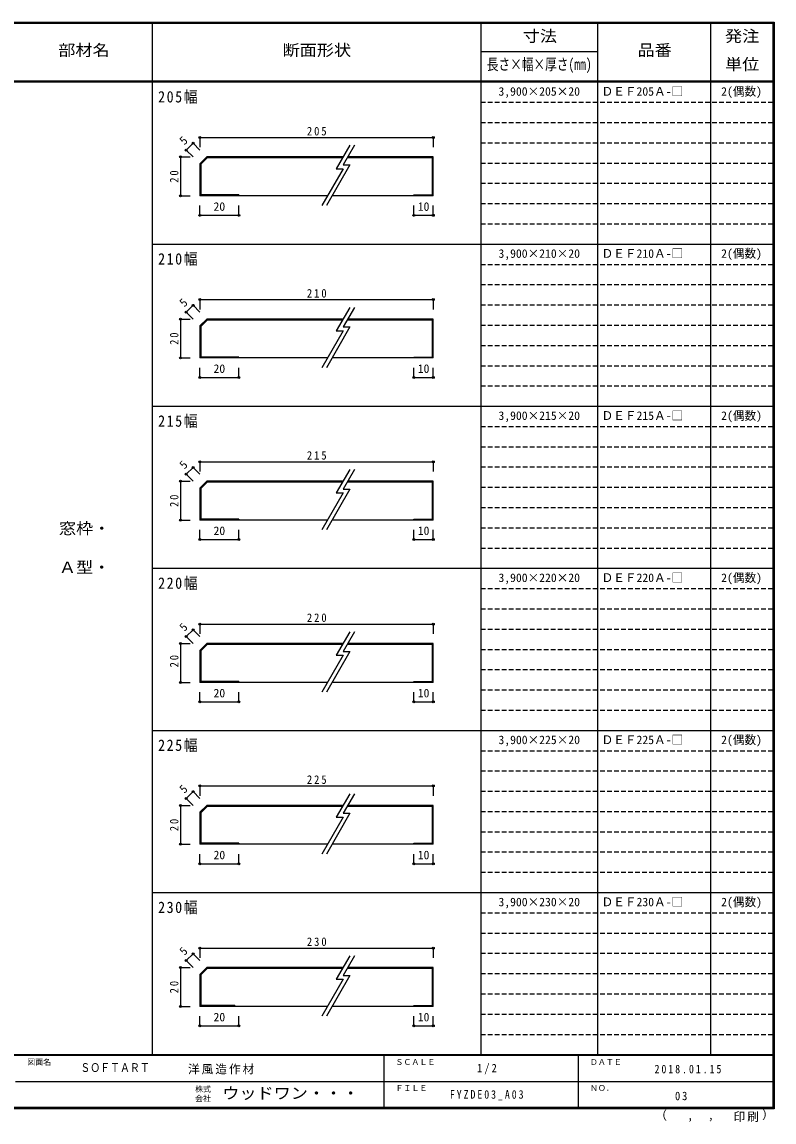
# Model space of a CAD drawing. Units: millimetres, scale not verified. Extents: x -400 to 380, y -287 to 278.
# Drawn here: x -7 to 380, y -287 to 278 of the extents above; entities that cross this region are included whole.
import ezdxf
from ezdxf.enums import TextEntityAlignment as Align

# ---------------------------------------------------------------- set-up
doc = ezdxf.new("R2010")
doc.units = ezdxf.units.MM
doc.header["$LTSCALE"] = 2
doc.header["$PDMODE"] = 32
doc.header["$PDSIZE"] = 1
doc.linetypes.add('DASHED1', pattern=[1.8, 1.2, -0.6])
for name, color, linetype in [('0-4', 3, 'Continuous'), ('0-A', 7, 'Continuous'), ('0-B', 7, 'Continuous'), ('F-1', 7, 'DASHED1'), ('F-A', 7, 'Continuous')]:
    doc.layers.add(name, color=color, linetype=linetype)
doc.styles.add('HG明朝B', font='')
doc.styles.add('ＭＳ ゴシック', font='')
doc.styles.get('HG明朝B').set_extended_font_data('HG明朝B')
doc.styles.get('ＭＳ ゴシック').set_extended_font_data('MS Gothic')

msp = doc.modelspace()

# ---------------------------------------------------------------- linework, layer by layer
at = {"layer": '0-4'}
for p, q in [((88.369, 208.958), (84.833, 205.422)), ((84.833, 205.422), (84.833, 188.958)), ((88.576, 208.458), (85.333, 205.215)), ((85.333, 205.215), (85.333, 189.458)), ((158.448, 208.958), (88.369, 208.958)), ((158.159, 208.458), (88.576, 208.458)), ((204.333, 208.458), (160.469, 208.458)), ((204.833, 208.958), (160.757, 208.958)), ((204.333, 189.458), (204.333, 208.458)), ((204.833, 188.958), (204.833, 208.958)), ((150.46, 188.958), (84.833, 188.958)), ((104.833, 189.458), (85.333, 189.458)), ((104.833, 189.458), (104.833, 188.958)), ((204.833, 188.958), (152.77, 188.958)), ((88.369, 125.624), (84.833, 122.089)), ((88.576, 125.124), (85.333, 121.882)), ((158.448, 125.624), (88.369, 125.624)), ((158.159, 125.124), (88.576, 125.124)), ((204.333, 125.124), (160.469, 125.124)), ((204.833, 125.624), (160.757, 125.624)), ((204.333, 106.124), (204.333, 125.124)), ((204.833, 105.624), (204.833, 125.624)), ((84.833, 122.089), (84.833, 105.624)), ((85.333, 121.882), (85.333, 106.124)), ((150.46, 105.624), (84.833, 105.624)), ((104.833, 106.124), (85.333, 106.124)), ((104.833, 106.124), (104.833, 105.624)), ((204.833, 105.624), (152.769, 105.624)), ((88.369, 42.291), (84.833, 38.755)), ((88.576, 41.791), (85.333, 38.548)), ((158.448, 42.291), (88.369, 42.291)), ((158.159, 41.791), (88.576, 41.791)), ((204.333, 41.791), (160.469, 41.791)), ((204.833, 42.291), (160.757, 42.291)), ((204.333, 22.791), (204.333, 41.791)), ((204.833, 22.291), (204.833, 42.291)), ((84.833, 38.755), (84.833, 22.291)), ((85.333, 38.548), (85.333, 22.791)), ((104.833, 22.791), (85.333, 22.791)), ((104.833, 22.791), (104.833, 22.291)), ((150.46, 22.291), (84.833, 22.291)), ((204.833, 22.291), (152.769, 22.291)), ((88.369, -41.157), (84.833, -44.693)), ((84.833, -44.693), (84.833, -61.157)), ((88.576, -41.657), (85.333, -44.9)), ((85.333, -44.9), (85.333, -60.657)), ((158.448, -41.157), (88.369, -41.157)), ((158.159, -41.657), (88.576, -41.657)), ((204.333, -41.657), (160.469, -41.657)), ((204.833, -41.157), (160.757, -41.157)), ((204.333, -60.657), (204.333, -41.657)), ((204.833, -61.157), (204.833, -41.157)), ((150.46, -61.157), (84.833, -61.157)), ((104.833, -60.657), (85.333, -60.657)), ((104.833, -60.657), (104.833, -61.157)), ((204.833, -61.157), (152.769, -61.157)), ((88.369, -124.376), (84.833, -127.911)), ((158.448, -124.376), (88.369, -124.376)), ((204.833, -124.376), (160.757, -124.376)), ((204.833, -144.376), (204.833, -124.376)), ((84.833, -127.911), (84.833, -144.376)), ((88.576, -124.876), (85.333, -128.118)), ((85.333, -128.118), (85.333, -143.876)), ((158.159, -124.876), (88.576, -124.876)), ((204.333, -124.876), (160.469, -124.876)), ((204.333, -143.876), (204.333, -124.876)), ((150.46, -144.376), (84.833, -144.376)), ((104.833, -143.876), (85.333, -143.876)), ((104.833, -143.876), (104.833, -144.376)), ((204.833, -144.376), (152.769, -144.376)), ((88.369, -207.709), (84.833, -211.245)), ((88.576, -208.209), (85.333, -211.452)), ((158.448, -207.709), (88.369, -207.709)), ((158.159, -208.209), (88.576, -208.209)), ((204.333, -208.209), (160.469, -208.209)), ((204.833, -207.709), (160.757, -207.709)), ((204.333, -227.209), (204.333, -208.209)), ((204.833, -227.709), (204.833, -207.709)), ((84.833, -211.245), (84.833, -227.709)), ((85.333, -211.452), (85.333, -227.209)), ((150.46, -227.709), (84.833, -227.709)), ((102.833, -227.209), (85.333, -227.209)), ((102.833, -227.209), (102.833, -227.709)), ((204.833, -227.709), (152.769, -227.709)), ((194.833, -227.209), (204.333, -227.209)), ((194.833, -227.709), (194.833, -227.209))]:
    msp.add_line(p, q, dxfattribs=at)
for points in [[(194.833, 188.958), (194.833, 189.458), (204.333, 189.458)], [(194.833, 105.624), (194.833, 106.124), (204.333, 106.124)], [(194.833, 22.291), (194.833, 22.791), (204.333, 22.791)], [(194.833, -61.157), (194.833, -60.657), (204.333, -60.657)], [(194.833, -144.376), (194.833, -143.876), (204.333, -143.876)]]:
    msp.add_lwpolyline(points, dxfattribs=at)
at = {"layer": '0-A'}
for p, q in [((161.912, 214.958), (154.95, 202.899)), ((164.222, 214.958), (158.414, 204.899)), ((161.973, 204.899), (149.883, 183.958)), ((158.414, 204.899), (161.973, 204.899)), ((158.509, 202.899), (147.573, 183.958)), ((154.95, 202.899), (158.509, 202.899)), ((161.912, 131.624), (154.95, 119.565)), ((164.222, 131.624), (158.414, 121.565)), ((158.509, 119.565), (147.573, 100.624)), ((161.973, 121.565), (149.883, 100.624)), ((154.95, 119.565), (158.509, 119.565)), ((158.414, 121.565), (161.973, 121.565)), ((161.912, 48.291), (154.95, 36.232)), ((164.222, 48.291), (158.414, 38.232)), ((158.509, 36.232), (147.573, 17.291)), ((161.973, 38.232), (149.883, 17.291)), ((154.95, 36.232), (158.509, 36.232)), ((158.414, 38.232), (161.973, 38.232)), ((161.912, -35.157), (154.95, -47.216)), ((164.222, -35.157), (158.414, -45.216)), ((161.973, -45.216), (149.883, -66.157)), ((158.414, -45.216), (161.973, -45.216)), ((158.509, -47.216), (147.573, -66.157)), ((154.95, -47.216), (158.509, -47.216)), ((161.912, -118.376), (154.95, -130.435)), ((164.222, -118.376), (158.414, -128.435)), ((161.973, -128.435), (149.883, -149.376)), ((158.414, -128.435), (161.973, -128.435)), ((158.509, -130.435), (147.573, -149.376)), ((154.95, -130.435), (158.509, -130.435)), ((161.912, -201.709), (154.95, -213.768)), ((164.222, -201.709), (158.414, -211.768)), ((158.509, -213.768), (147.573, -232.709)), ((161.973, -211.768), (149.883, -232.709)), ((154.95, -213.768), (158.509, -213.768)), ((158.414, -211.768), (161.973, -211.768))]:
    msp.add_line(p, q, dxfattribs=at)
at = {"layer": '0-B', "color": 4}
for p, q in [((81.298, 216.029), (77.762, 212.493)), ((81.298, 216.029), (84.833, 212.493)), ((84.833, 218.958), (84.833, 213.958)), ((84.833, 218.958), (204.833, 218.958)), ((204.833, 218.958), (204.833, 213.958)), ((77.762, 212.493), (81.298, 208.958)), ((74.833, 208.958), (74.833, 188.958)), ((74.833, 208.958), (79.833, 208.958)), ((74.833, 188.958), (79.833, 188.958)), ((84.833, 178.958), (84.833, 183.958)), ((104.833, 178.958), (104.833, 183.958)), ((194.833, 178.958), (194.833, 183.958)), ((204.833, 178.958), (204.833, 183.958)), ((84.833, 178.958), (104.833, 178.958)), ((194.833, 178.958), (204.833, 178.958)), ((81.298, 132.695), (77.762, 129.16)), ((81.298, 132.695), (84.833, 129.16)), ((84.833, 135.624), (84.833, 130.624)), ((84.833, 135.624), (204.833, 135.624)), ((204.833, 135.624), (204.833, 130.624)), ((74.833, 125.624), (74.833, 105.624)), ((74.833, 125.624), (79.833, 125.624)), ((77.762, 129.16), (81.298, 125.624)), ((74.833, 105.624), (79.833, 105.624)), ((84.833, 95.624), (84.833, 100.624)), ((104.833, 95.624), (104.833, 100.624)), ((194.833, 95.624), (194.833, 100.624)), ((204.833, 95.624), (204.833, 100.624)), ((84.833, 95.624), (104.833, 95.624)), ((194.833, 95.624), (204.833, 95.624)), ((84.833, 52.291), (84.833, 47.291)), ((84.833, 52.291), (204.833, 52.291)), ((204.833, 52.291), (204.833, 47.291)), ((81.298, 49.362), (77.762, 45.826)), ((77.762, 45.826), (81.298, 42.291)), ((81.298, 49.362), (84.833, 45.826)), ((74.833, 42.291), (74.833, 22.291)), ((74.833, 42.291), (79.833, 42.291)), ((74.833, 22.291), (79.833, 22.291)), ((84.833, 12.291), (84.833, 17.291)), ((104.833, 12.291), (104.833, 17.291)), ((194.833, 12.291), (194.833, 17.291)), ((204.833, 12.291), (204.833, 17.291)), ((84.833, 12.291), (104.833, 12.291)), ((194.833, 12.291), (204.833, 12.291)), ((84.833, -31.157), (84.833, -36.157)), ((84.833, -31.157), (204.833, -31.157)), ((204.833, -31.157), (204.833, -36.157)), ((81.298, -34.086), (77.762, -37.622)), ((77.762, -37.622), (81.298, -41.157)), ((81.298, -34.086), (84.833, -37.622)), ((74.833, -41.157), (74.833, -61.157)), ((74.833, -41.157), (79.833, -41.157)), ((74.833, -61.157), (79.833, -61.157)), ((84.833, -71.157), (84.833, -66.157)), ((104.833, -71.157), (104.833, -66.157)), ((194.833, -71.157), (194.833, -66.157)), ((204.833, -71.157), (204.833, -66.157)), ((84.833, -71.157), (104.833, -71.157)), ((194.833, -71.157), (204.833, -71.157)), ((81.298, -117.305), (77.762, -120.84)), ((81.298, -117.305), (84.833, -120.84)), ((84.833, -114.376), (84.833, -119.376)), ((84.833, -114.376), (204.833, -114.376)), ((204.833, -114.376), (204.833, -119.376)), ((74.833, -124.376), (74.833, -144.376)), ((74.833, -124.376), (79.833, -124.376)), ((77.762, -120.84), (81.298, -124.376)), ((74.833, -144.376), (79.833, -144.376)), ((84.833, -154.376), (84.833, -149.376)), ((104.833, -154.376), (104.833, -149.376)), ((194.833, -154.376), (194.833, -149.376)), ((204.833, -154.376), (204.833, -149.376)), ((84.833, -154.376), (104.833, -154.376)), ((194.833, -154.376), (204.833, -154.376)), ((84.833, -197.709), (84.833, -202.709)), ((84.833, -197.709), (204.833, -197.709)), ((204.833, -197.709), (204.833, -202.709)), ((81.298, -200.638), (77.762, -204.174)), ((81.298, -200.638), (84.833, -204.174)), ((74.833, -207.709), (74.833, -227.709)), ((74.833, -207.709), (79.833, -207.709)), ((77.762, -204.174), (81.298, -207.709)), ((74.833, -227.709), (79.833, -227.709)), ((84.833, -237.709), (84.833, -232.709)), ((104.833, -237.709), (104.833, -232.709)), ((194.833, -237.709), (194.833, -232.709)), ((204.833, -237.709), (204.833, -232.709)), ((84.833, -237.709), (104.833, -237.709)), ((194.833, -237.709), (204.833, -237.709))]:
    msp.add_line(p, q, dxfattribs=at)
at = {"layer": '0-B'}
for p in [(81.298, 216.029), (84.833, 218.958), (204.833, 218.958), (74.833, 208.958), (77.762, 212.493), (74.833, 188.958), (84.833, 178.958), (104.833, 178.958), (194.833, 178.958), (204.833, 178.958), (84.833, 135.624), (204.833, 135.624), (81.298, 132.695), (74.833, 125.624), (77.762, 129.16), (74.833, 105.624), (84.833, 95.624), (104.833, 95.624), (194.833, 95.624), (204.833, 95.624), (84.833, 52.291), (204.833, 52.291), (77.762, 45.826), (81.298, 49.362), (74.833, 42.291), (74.833, 22.291), (84.833, 12.291), (104.833, 12.291), (194.833, 12.291), (204.833, 12.291), (81.298, -34.086), (84.833, -31.157), (204.833, -31.157), (77.762, -37.622), (74.833, -41.157), (74.833, -61.157), (84.833, -71.157), (104.833, -71.157), (194.833, -71.157), (204.833, -71.157), (81.298, -117.305), (84.833, -114.376), (204.833, -114.376), (74.833, -124.376), (77.762, -120.84), (74.833, -144.376), (84.833, -154.376), (104.833, -154.376), (194.833, -154.376), (204.833, -154.376), (84.833, -197.709), (204.833, -197.709), (81.298, -200.638), (74.833, -207.709), (77.762, -204.174), (74.833, -227.709), (84.833, -237.709), (104.833, -237.709), (194.833, -237.709), (204.833, -237.709)]:
    msp.add_point(p, dxfattribs=at)
at = {"layer": 'F-1', "color": 6, "linetype": 'Continuous'}
for p, q in [((-400, 278), (380, 278)), ((-400, 277.667), (380, 277.667)), ((379.333, 278.333), (379.333, -280.333)), ((379.667, 278.333), (379.667, -280.333)), ((380, 248), (-400, 248)), ((380, 247.333), (-400, 247.333)), ((380, -252.667), (-400, -252.667)), ((380, -253), (-400, -253)), ((179.333, -253), (179.333, -279.667)), ((279.333, -253), (279.333, -279.667)), ((-10, -266.333), (379.333, -266.334)), ((380, -279.667), (-400, -279.667)), ((380, -280), (-400, -280)), ((380, -280.333), (-400, -280.333))]:
    msp.add_line(p, q, dxfattribs=at)
at = {"layer": 'F-1', "linetype": 'Continuous'}
for p, q in [((60.333, 278.337), (60.333, -253)), ((229.333, 278.333), (229.333, -252.667)), ((289.333, 278.333), (289.333, -253.003)), ((347.333, 278.333), (347.333, -253.003)), ((229.333, 263.163), (289.333, 263.163)), ((380, 164), (60.333, 164)), ((380, 80.667), (60.333, 80.667)), ((380, -2.667), (60.333, -2.667)), ((380, -86), (60.333, -86)), ((380, -169.333), (60.333, -169.333))]:
    msp.add_line(p, q, dxfattribs=at)
at = {"layer": 'F-1'}
for p, q in [((379.333, 236.917), (229.333, 236.917)), ((379.333, 226.5), (229.333, 226.5)), ((379.333, 216.083), (229.333, 216.083)), ((379.333, 205.667), (229.333, 205.667)), ((379.333, 195.25), (229.333, 195.25)), ((379.333, 184.833), (229.333, 184.833)), ((379.333, 174.417), (229.333, 174.417)), ((379.333, 153.583), (229.333, 153.583)), ((379.333, 143.167), (229.333, 143.167)), ((379.333, 132.75), (229.333, 132.75)), ((379.333, 122.333), (229.333, 122.333)), ((379.333, 111.917), (229.333, 111.917)), ((379.333, 101.5), (229.333, 101.5)), ((379.333, 91.083), (229.333, 91.083)), ((379.333, 70.25), (229.333, 70.25)), ((379.333, 59.833), (229.333, 59.833)), ((379.333, 49.417), (229.333, 49.417)), ((379.333, 39), (229.333, 39)), ((379.333, 28.583), (229.333, 28.583)), ((379.333, 18.167), (229.333, 18.167)), ((379.333, 7.75), (229.333, 7.75)), ((379.333, -13.083), (229.333, -13.083)), ((379.333, -23.5), (229.333, -23.5)), ((379.333, -33.917), (229.333, -33.917)), ((379.333, -44.333), (229.333, -44.333)), ((379.333, -54.75), (229.333, -54.75)), ((379.333, -65.167), (229.333, -65.167)), ((379.333, -75.583), (229.333, -75.583)), ((379.333, -96.417), (229.333, -96.417)), ((379.333, -106.833), (229.333, -106.833)), ((379.333, -117.25), (229.333, -117.25)), ((379.333, -127.667), (229.333, -127.667)), ((379.333, -138.083), (229.333, -138.083)), ((379.333, -148.5), (229.333, -148.5)), ((379.333, -158.917), (229.333, -158.917)), ((379.333, -179.75), (229.333, -179.75)), ((379.333, -190.167), (229.333, -190.167)), ((379.333, -200.583), (229.333, -200.583)), ((379.333, -211), (229.333, -211)), ((379.333, -221.417), (229.333, -221.417)), ((379.333, -231.833), (229.333, -231.833)), ((379.333, -242.25), (229.333, -242.25))]:
    msp.add_line(p, q, dxfattribs=at)
at = {"layer": 'F-1', "color": 6, "linetype": 'Continuous'}
msp.add_lwpolyline([(-400, 278.333), (380, 278.333), (380, -280.333)], dxfattribs=at)

# ---------------------------------------------------------------- texts
at = {"layer": '0-A', "style": 'ＭＳ ゴシック'}
for s, p in [('3,900×205×20', (238.333, 239.125)), ('ＤＥＦ205Ａ-□', (291.333, 239.125)), ('2(偶数)', (352.833, 239.125)), ('3,900×210×20', (238.333, 155.792)), ('ＤＥＦ210Ａ-□', (291.333, 155.792)), ('2(偶数)', (352.833, 155.792)), ('3,900×215×20', (238.333, 72.458)), ('ＤＥＦ215Ａ-□', (291.333, 72.458)), ('2(偶数)', (352.833, 72.458)), ('3,900×220×20', (238.333, -10.875)), ('ＤＥＦ220Ａ-□', (291.333, -10.875)), ('2(偶数)', (352.833, -10.875)), ('3,900×225×20', (238.333, -94.208)), ('ＤＥＦ225Ａ-□', (291.333, -94.208)), ('2(偶数)', (352.833, -94.208)), ('3,900×230×20', (238.333, -177.542)), ('ＤＥＦ230Ａ-□', (291.333, -177.542)), ('2(偶数)', (352.833, -177.542))]:
    msp.add_text(s, height=4.399, dxfattribs=at).set_placement(p, align=Align.BOTTOM_LEFT)
at = {"layer": '0-A', "style": 'ＭＳ ゴシック', "width": 1.1}
for s, p in [('窓枠・', (12.333, 13.333)), ('Ａ型・', (12.333, -6.667))]:
    msp.add_text(s, height=5.865, dxfattribs=at).set_placement(p, align=Align.BOTTOM_LEFT)
at = {"layer": '0-A', "char_height": 5.865, "attachment_point": 7, "style": 'ＭＳ ゴシック'}
for s, insert in [('\\T1.22;\\W0.9;205幅', (63.333, 236.333)), ('\\T1.22;\\W0.9;210幅', (63.333, 153)), ('\\T1.22;\\W0.9;215幅', (63.333, 69.667)), ('\\T1.22;\\W0.9;220幅', (63.333, -13.667)), ('\\T1.22;\\W0.9;225幅', (63.333, -97)), ('\\T1.22;\\W0.9;230幅', (63.333, -180.333))]:
    msp.add_mtext(s, dxfattribs=dict(at, insert=insert))
at = {"layer": '0-B', "style": 'ＭＳ ゴシック'}
for p in [(77.762, 213.907), (77.762, 130.574), (77.762, 47.241), (77.762, -36.208), (77.762, -119.426), (77.762, -202.759)]:
    msp.add_text('5', height=4.399, rotation=45, dxfattribs=at).set_placement(p, align=Align.BOTTOM_LEFT)
for s, p in [('20', (91.833, 179.958)), ('10', (196.833, 179.958)), ('20', (91.833, 96.624)), ('10', (196.833, 96.624)), ('20', (91.833, 13.291)), ('10', (196.833, 13.291)), ('20', (91.833, -70.157)), ('10', (196.833, -70.157)), ('20', (91.833, -153.376)), ('10', (196.833, -153.376)), ('20', (91.833, -236.709)), ('10', (196.833, -236.709))]:
    msp.add_text(s, height=4.399, dxfattribs=at).set_placement(p, align=Align.BOTTOM_LEFT)
at = {"layer": '0-B', "char_height": 4.399, "attachment_point": 7, "style": 'ＭＳ ゴシック'}
for s, insert in [('\\T1.38;\\W0.9;205', (139.833, 219.958)), ('\\T1.38;\\W0.9;210', (139.833, 136.624)), ('\\T1.38;\\W0.9;215', (139.833, 53.291)), ('\\T1.38;\\W0.9;220', (139.833, -30.157)), ('\\T1.38;\\W0.9;225', (139.833, -113.376)), ('\\T1.38;\\W0.9;230', (139.833, -196.709))]:
    msp.add_mtext(s, dxfattribs=dict(at, insert=insert))
at = {"layer": '0-B', "char_height": 4.399, "attachment_point": 7, "rotation": 90, "style": 'ＭＳ ゴシック'}
for insert in [(73.833, 195.708), (73.833, 112.374), (73.833, 29.041), (73.833, -53.407), (73.833, -137.626), (73.833, -220.959)]:
    msp.add_mtext('\\T1.36;\\W0.9;20', dxfattribs=dict(at, insert=insert))
at = {"layer": 'F-1', "style": 'ＭＳ ゴシック'}
for s, width, p in [('寸法', 1.1, (250.833, 266.413)), ('発注', 1.1, (354.833, 266.413)), ('品番', 1.1, (309.833, 259.163)), ('長さ×幅×厚さ(㎜)', 0.75, (232.333, 251.917)), ('単位', 1.1, (354.833, 251.913))]:
    msp.add_text(s, height=5.865, dxfattribs=dict(at, width=width)).set_placement(p, align=Align.BOTTOM_LEFT)
at = {"layer": 'F-A'}
for s, height, style, width, p in [('部材名', 5.865, 'ＭＳ ゴシック', 1.1, (12, 259.167)), ('断面形状', 5.865, 'ＭＳ ゴシック', 1.1, (127.333, 259.167)), ('ＳＯＦＴＡＲＴ', 4.399, 'HG明朝B', 0.85, (23.333, -262.719)), ('ウッドワン・・・', 5.865, 'ＭＳ ゴシック', 1.1, (96.333, -277))]:
    msp.add_text(s, height=height, dxfattribs=dict(at, style=style, width=width)).set_placement(p, align=Align.BOTTOM_LEFT)
at = {"layer": 'F-A', "style": 'ＭＳ ゴシック'}
for s, height, p in [('図面名', 2.933, (-4, -258.667)), ('ＳＣＡＬＥ', 2.933, (185.333, -258.667)), ('ＤＡＴＥ', 2.933, (285.333, -258.667)), ('株式', 2.933, (82.333, -272.6)), ('ＦＩＬＥ', 2.933, (185.333, -272)), ('ＮＯ．', 2.933, (285.333, -272)), ('会社', 2.933, (82.333, -277.4)), ('（', 4.399, (318.936, -287.221)), ('）', 4.399, (373.894, -286.942)), (',', 4.399, (335.418, -287.221)), (',', 4.399, (346.013, -287.035))]:
    msp.add_text(s, height=height, dxfattribs=at).set_placement(p, align=Align.BOTTOM_LEFT)
at = {"layer": 'F-A', "char_height": 4.399, "attachment_point": 7, "style": 'ＭＳ ゴシック'}
for s, insert in [('\\T1.17;洋風造作材', (78.695, -262.667)), ('\\T1.38;\\W0.9;1/2', (227.333, -262.667)), ('\\T1.39;\\W0.85;2018.01.15', (318.583, -262.167)), ('\\T1.39;\\W0.85;FYZDE03_A03', (213.333, -276)), ('\\T1.36;\\W0.9;03', (329.083, -276)), ('\\T1.17;印刷', (359.21, -287.128))]:
    msp.add_mtext(s, dxfattribs=dict(at, insert=insert))

doc.saveas('drawing.dxf')
